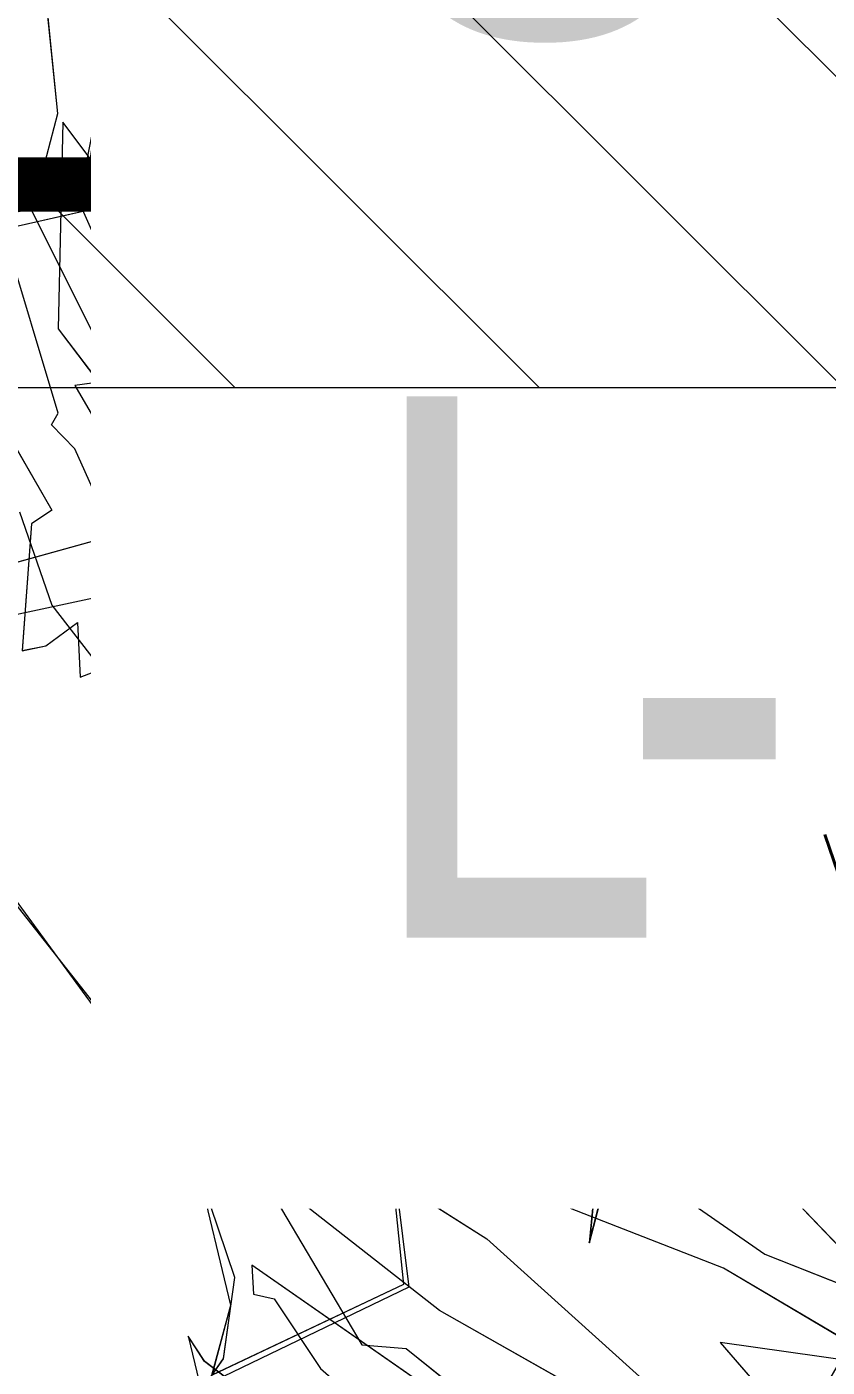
# Model space of a CAD drawing. Header units: millimetres. Extents: x -81374 to 485233, y -39075 to 157313.
# Drawn here: x 42502.4 to 42797.8, y 490.3 to 985.4 of the extents above; entities that cross this region are included whole.
import ezdxf
from ezdxf.enums import TextEntityAlignment as Align

# ---------------------------------------------------------------- set-up
doc = ezdxf.new("R2010")
doc.units = ezdxf.units.MM
doc.linetypes.add('HIDDEN', pattern=[0.375, 0.25, -0.125])
doc.layers.add('CB-AC CABLE TRAY', color=213, linetype='Continuous', lineweight=15)
doc.layers.add('G-IMPT', color=8, linetype='Continuous', lineweight=5)
for name, color, linetype in [('CET color Black or White', 7, 'Continuous'), ('M-HVAC VRV PIPE', 152, 'Continuous'), ('M-HVAC-TEXT', 7, 'Continuous')]:
    doc.layers.add(name, color=color, linetype=linetype)
doc.styles.add('romans', font='stylu.ttf', dxfattribs={"height": 125})
doc.styles.get("Standard").update_dxf_attribs({"font": 'arial.ttf'})

# ---------------------------------------------------------------- blocks, each defined once
blk = doc.blocks.new('floor plan 1')
at = {"layer": 'G-IMPT', "color": 8, "ltscale": 500}
for p, q in [((15531.14, -39513.23), (15602.77, -39567.86)), ((15412.52, -39574.83), (15380.75, -39538.12)), ((15433.87, -39540.17), (15516.1, -39586.61)), ((15528.43, -39572.67), (15497.48, -39547.83)), ((15505.98, -39548.16), (15585.42, -39603.42)), ((15498.6, -39613.14), (15438.47, -39558.77)), ((15527.47, -39595.25), (15602.71, -39558.9)), ((15602.71, -39558.9), (15595.82, -39568.86)), ((15608.91, -39577.12), (15604.85, -39560.26)), ((15529.34, -39596.24), (15600.06, -39562.74)), ((15577.16, -39591.01), (15559.98, -39565.2)), ((15600.06, -39562.74), (15593.08, -39588.59)), ((15362.9, -39567.82), (15412.52, -39574.83)), ((15595.82, -39568.86), (15591.66, -39598.87)), ((15602.77, -39567.86), (15608.91, -39577.12)), ((15361.04, -39572.54), (15411.33, -39602.28)), ((15544.75, -39573.97), (15528.43, -39572.67)), ((15583.52, -39639.48), (15544.75, -39573.97)), ((15347.54, -39588.24), (15387.9, -39630.32)), ((15395.97, -39607.5), (15347.54, -39588.24)), ((15516.1, -39586.61), (15583.52, -39639.48)), ((15593.08, -39588.59), (15605.31, -39639.32)), ((15536.6, -39669.63), (15527.47, -39595.25)), ((15584.78, -39592.71), (15577.16, -39591.01)), ((15585.42, -39603.42), (15584.78, -39592.71)), ((15537.09, -39671.7), (15529.34, -39596.24)), ((15591.66, -39598.87), (15609.73, -39652.39)), ((15411.33, -39602.28), (15472.79, -39626.24)), ((15449.45, -39644.46), (15395.97, -39607.5)), ((15460.8, -39611.6), (15444.69, -39673.75)), ((15449.26, -39731.36), (15460.8, -39611.6)), ((15541.38, -39640.17), (15498.6, -39613.14)), ((15389.91, -39649.39), (15334.22, -39620.08)), ((15472.79, -39626.24), (15565.05, -39673.94)), ((15387.9, -39630.32), (15491.82, -39700.32)), ((15418.47, -39633.19), (15416.93, -39703.08)), ((15437.17, -39661.48), (15418.47, -39633.19)), ((15418.47, -39633.19), (15418.47, -39633.19)), ((15568.94, -39670.36), (15541.38, -39640.17)), ((15605.31, -39639.32), (15629.41, -39682.11)), ((15537.98, -39729.28), (15449.45, -39644.46)), ((15432.06, -39686.34), (15389.91, -39649.39)), ((15609.73, -39652.39), (15672.57, -39738.43)), ((15428.48, -39689.07), (15437.17, -39661.48)), ((15455.79, -39725.02), (15510.69, -39662.47)), ((15510.69, -39662.47), (15498.27, -39668.5)), ((15369.01, -39669.64), (15422.24, -39704.89)), ((15498.27, -39668.5), (15474.09, -39691.06)), ((15513.09, -39964), (15536.6, -39669.63)), ((15375.24, -39674.22), (15374.08, -39690.95)), ((15431.78, -39746.07), (15375.24, -39674.22)), ((15375.24, -39674.22), (15375.24, -39674.22)), ((15444.69, -39673.75), (15441.28, -39706.64)), ((15444.69, -39673.75), (15444.69, -39673.75)), ((15520.87, -39913.47), (15537.09, -39671.7)), ((15565.05, -39673.94), (15568.94, -39670.36)), ((15629.41, -39682.11), (15802.85, -39902.14)), ((15402.18, -39731.91), (15371.18, -39685.88)), ((15443.15, -39734.46), (15428.48, -39689.07)), ((15500.33, -39736.86), (15432.06, -39686.34)), ((15374.08, -39690.95), (15409.55, -39746.08)), ((15474.09, -39691.06), (15455.79, -39725.02)), ((15416.93, -39703.08), (15423.83, -39727.05)), ((15491.82, -39700.32), (15538.28, -39737.18)), ((15422.24, -39704.89), (15482.55, -39735.68)), ((15441.28, -39706.64), (15449.26, -39731.36)), ((15495.18, -39708.54), (15447.59, -39732.59)), ((15535.03, -39716.07), (15495.18, -39708.54)), ((15403.64, -39742.49), (15362.3, -39711.59)), ((15341.35, -39715.2), (15375.07, -39771.42)), ((15447.59, -39732.59), (15520.39, -39718.18)), ((15520.39, -39718.18), (15546.21, -39725.07)), ((15546.21, -39725.07), (15535.03, -39716.07)), ((15423.83, -39727.05), (15443.15, -39734.46)), ((15455.79, -39725.02), (15455.79, -39725.02)), ((15538.28, -39737.18), (15537.98, -39729.28)), ((15420.22, -39787.51), (15402.18, -39731.91)), ((15447.59, -39732.59), (15447.59, -39732.59)), ((15482.55, -39735.68), (15518.15, -39747.8)), ((15521.23, -39745.05), (15500.33, -39736.86)), ((15368.7, -39741.7), (15397.33, -39759.26)), ((15420.89, -39764.26), (15403.64, -39742.49)), ((15443.3, -39740.55), (15493.86, -39762.02)), ((15485.82, -39742.86), (15443.3, -39740.55)), ((15443.3, -39740.55), (15443.3, -39740.55)), ((15523.98, -39784.56), (15485.82, -39742.86)), ((15405.98, -39774.16), (15367.48, -39745.37)), ((15409.55, -39746.08), (15429.3, -39752.95)), ((15429.3, -39752.95), (15431.78, -39746.07)), ((15518.15, -39747.8), (15521.23, -39745.05)), ((15322.75, -39751.88), (15376.46, -39931.38)), ((15454.81, -39753.62), (15431.75, -39754.87)), ((15467.17, -39766.89), (15454.81, -39753.62)), ((15431.75, -39754.87), (15461.73, -39780.21)), ((15431.75, -39754.87), (15431.75, -39754.87)), ((15392.58, -39787.14), (15350.54, -39759.45)), ((15397.33, -39759.26), (15420.89, -39764.26)), ((15426.79, -39762.87), (15419.17, -39764.75)), ((15457.52, -39788.74), (15426.79, -39762.87)), ((15493.86, -39762.02), (15523.98, -39784.56)), ((15419.17, -39764.75), (15471.81, -39832.83)), ((15419.17, -39764.75), (15419.17, -39764.75)), ((15478.38, -39795.01), (15467.17, -39766.89)), ((15375.07, -39771.42), (15405.18, -39782.14)), ((15405.18, -39782.14), (15405.98, -39774.16)), ((15488.89, -39775.15), (15498.26, -39933.46)), ((15510.61, -39828.12), (15488.89, -39775.15)), ((15488.89, -39775.15), (15488.89, -39775.15)), ((15404.12, -39783.29), (15391.84, -39794.9)), ((15416.91, -39832.05), (15404.12, -39783.29)), ((15410.24, -39779.43), (15422.57, -39814)), ((15420.13, -39790.85), (15410.24, -39779.43)), ((15410.24, -39779.43), (15410.24, -39779.43)), ((15461.73, -39780.21), (15480.46, -39811.51)), ((15391.66, -39794.85), (15392.58, -39787.14)), ((15448.69, -39789.51), (15420.22, -39787.51)), ((15449.8, -39829.44), (15420.13, -39790.85)), ((15420.5, -39789.7), (15448.69, -39789.51)), ((15422.85, -39807.91), (15420.5, -39789.7)), ((15484.2, -39840.85), (15457.52, -39788.74)), ((15367, -39808.66), (15407.03, -39794.14)), ((15379.03, -39802.85), (15391.66, -39794.85)), ((15391.84, -39794.9), (15418.62, -39847.23)), ((15407.03, -39794.14), (15414.12, -39808.22)), ((15480.46, -39811.51), (15478.38, -39795.01)), ((15374.64, -39812.88), (15379.03, -39802.85)), ((15593.75, -39801.72), (15613.71, -39833.62)), ((15632.76, -39852.73), (15593.75, -39801.72)), ((15593.75, -39801.72), (15593.75, -39801.72)), ((15391.71, -39827.9), (15382.42, -39805.81)), ((15382.42, -39805.81), (15396.99, -39844.12)), ((15414.12, -39808.22), (15430.61, -39818.62)), ((15430.61, -39818.62), (15422.85, -39807.91)), ((15659.12, -39847.16), (15626.3, -39804.66)), ((15626.3, -39804.66), (15632.76, -39852.73)), ((15121.3, -40093.32), (15376.76, -39811.69)), ((15376.76, -39811.69), (15327.75, -39854.55)), ((15400.15, -39873.35), (15374.64, -39812.88)), ((15547.88, -39811.8), (15526.12, -39862.01)), ((15544.98, -39828.5), (15547.88, -39811.8)), ((15591.06, -39810.25), (15594.49, -39840.82)), ((15608.47, -39855.74), (15591.06, -39810.25)), ((15591.06, -39810.25), (15591.06, -39810.25)), ((15320.98, -39817.56), (15405.82, -39849.11)), ((15422.57, -39814), (15470.95, -39844.19)), ((15562.52, -39819.95), (15588.88, -39904.03)), ((15617.34, -39917.55), (15562.52, -39819.95)), ((15562.52, -39819.95), (15562.52, -39819.95)), ((15648.67, -39820.51), (15619.94, -39831.68)), ((15649.65, -39840.77), (15648.67, -39820.51)), ((15408.59, -39845.79), (15391.71, -39827.9)), ((15502.58, -39850.26), (15510.61, -39828.12)), ((15391.99, -39880.43), (15363.05, -39830.86)), ((15430.26, -39848.73), (15416.91, -39832.05)), ((15470.95, -39844.19), (15449.8, -39829.44)), ((15471.81, -39832.83), (15484.2, -39840.85)), ((15536.5, -39877.41), (15544.55, -39831.02)), ((15544.55, -39831.02), (15549.25, -39873.74)), ((15548.22, -39842.78), (15544.98, -39828.5)), ((15619.94, -39831.68), (15605.16, -39846.19)), ((15612.14, -39849.36), (15638.23, -39829.23)), ((15638.23, -39829.23), (15635.34, -39845.25)), ((15661.34, -39832.2), (15649.65, -39840.77)), ((15670.14, -39830.36), (15661.34, -39832.2)), ((15666.72, -39877.23), (15670.14, -39830.36)), ((15344.72, -39834.67), (15379.95, -39944.41)), ((15361.74, -39837.75), (15376.77, -39879.25)), ((15613.71, -39833.62), (15624.44, -39862.8)), ((15574.5, -39880.58), (15548.22, -39842.78)), ((15560.42, -39838.55), (15552.4, -39844.24)), ((15558.15, -39869.88), (15560.42, -39838.55)), ((15594.49, -39840.82), (15607.72, -39892.43)), ((15322.81, -39845.02), (15391.55, -39870.73)), ((15396.99, -39844.12), (15432.62, -39864.08)), ((15418.62, -39847.23), (15408.59, -39845.79)), ((15572.73, -39952.24), (15482.31, -39845.21)), ((15482.31, -39845.21), (15485.77, -39868.7)), ((15552.4, -39844.24), (15547.22, -39859.1)), ((15585.29, -39862.29), (15673.03, -39843.41)), ((15605.16, -39846.19), (15594.8, -39872.44)), ((15635.34, -39845.25), (15636.67, -39856.55)), ((15671.09, -39881.59), (15659.12, -39847.16)), ((15405.82, -39849.11), (15495.07, -39864.21)), ((15452.27, -39857.24), (15430.26, -39848.73)), ((15455.32, -39850.37), (15452.27, -39857.24)), ((15456.39, -39858.84), (15455.32, -39850.37)), ((15525.82, -39875.91), (15502.58, -39850.26)), ((15605.58, -39897.82), (15612.14, -39849.36)), ((15650.64, -39928.29), (15608.47, -39855.74)), ((15636.67, -39856.55), (15628.22, -39893.66)), ((15465.96, -39862.54), (15456.39, -39858.84)), ((15457.04, -39864), (15465.96, -39862.54)), ((15495.07, -39864.21), (15585.29, -39862.29)), ((15507.29, -39921.52), (15504.2, -39862.09)), ((15504.2, -39862.09), (15525.35, -39898.49)), ((15526.12, -39862.01), (15525.82, -39875.91)), ((15547.22, -39859.1), (15551.6, -39891.32)), ((15609.68, -39880.26), (15680.4, -39860.66)), ((15624.44, -39862.8), (15640.41, -39881.9)), ((15428.77, -39867.45), (15418.38, -39890.63)), ((15441.51, -39895.67), (15428.77, -39867.45)), ((15432.62, -39864.08), (15444.43, -39874.94)), ((15442.74, -39881.28), (15433.92, -39867.09)), ((15433.92, -39867.09), (15441.51, -39895.67)), ((15462.32, -39905.61), (15457.04, -39864)), ((15391.55, -39870.73), (15463.46, -39885.36)), ((15485.77, -39868.7), (15503.24, -39902.41)), ((15569.46, -39900.65), (15558.15, -39869.88)), ((15594.8, -39872.44), (15591.87, -39905.92)), ((15594.8, -39872.44), (15594.8, -39872.44)), ((15418.38, -39890.63), (15400.15, -39873.35)), ((15444.43, -39874.94), (15442.74, -39881.28)), ((15539.54, -39891.05), (15536.5, -39877.41)), ((15549.25, -39873.74), (15580.8, -39943.82)), ((15659.19, -39882.26), (15666.72, -39877.23)), ((15376.77, -39879.25), (15400.83, -39903.49)), ((15417.33, -39899.28), (15391.99, -39880.43)), ((15536.77, -39888.57), (15609.68, -39880.26)), ((15582.27, -39904.27), (15574.5, -39880.58)), ((15640.41, -39881.9), (15650.67, -39904.85)), ((15691.68, -39938.58), (15659.19, -39882.26)), ((15463.46, -39885.36), (15536.77, -39888.57)), ((15571.57, -39936.71), (15539.54, -39891.05)), ((15551.6, -39891.32), (15572.73, -39952.24)), ((15607.72, -39892.43), (15619.15, -39919.17)), ((15628.22, -39893.66), (15642.71, -39945.19)), ((15377.08, -39899.82), (15371.63, -39898.35)), ((15380.33, -39933.29), (15377.08, -39899.82)), ((15377.18, -39899.85), (15377.79, -39911.81)), ((15418.82, -39910.42), (15377.18, -39899.85)), ((15377.18, -39899.85), (15377.18, -39899.85)), ((15418.68, -39909.37), (15417.33, -39899.28)), ((15503.24, -39902.41), (15591.57, -40009.24)), ((15525.35, -39898.49), (15524.87, -39921.15)), ((15607.42, -39949.88), (15569.46, -39900.65)), ((15648.95, -39995.67), (15605.58, -39897.82)), ((15400.83, -39903.49), (15418.68, -39909.37)), ((15512.93, -39966.84), (15462.32, -39905.61)), ((15597.67, -39929.45), (15582.27, -39904.27)), ((15588.88, -39904.03), (15601.92, -39932.08)), ((15591.87, -39905.92), (15613.24, -39957.4)), ((15650.67, -39904.85), (15659.25, -39913.76)), ((15377.79, -39911.81), (15396.13, -39943.71)), ((15429.05, -39987.32), (15418.82, -39910.42)), ((15508.24, -39981.95), (15520.87, -39913.47)), ((15561.11, -39975.97), (15545.32, -39916.93)), ((15545.32, -39916.93), (15557.04, -39925.69)), ((15659.25, -39913.76), (15656.87, -39918.07)), ((15435.85, -39958.76), (15447.89, -39921.55)), ((15447.89, -39921.55), (15450.85, -39944.78)), ((15543.04, -39978.77), (15507.29, -39921.52)), ((15524.87, -39921.15), (15537.76, -39959.17)), ((15622.3, -39942.44), (15617.34, -39917.55)), ((15619.15, -39919.17), (15640.79, -39929.63)), ((15656.87, -39918.07), (15676.86, -39985.08)), ((15557.04, -39925.69), (15577.86, -39969.57)), ((15370.16, -39930.99), (15380.33, -39933.29)), ((15376.46, -39931.38), (15423.89, -40029.31)), ((15602.33, -39947.07), (15597.67, -39929.45)), ((15601.92, -39932.08), (15622.3, -39942.44)), ((15641.89, -39929.48), (15638.04, -39931.06)), ((15638.04, -39931.06), (15640.59, -39965.33)), ((15640.79, -39929.63), (15650.64, -39928.29)), ((15656.88, -39949.21), (15641.89, -39929.48)), ((15498.26, -39933.46), (15513.83, -39967.92)), ((15577.86, -39969.57), (15571.57, -39936.71)), ((15496.97, -39949.14), (15419.11, -39939.19)), ((15419.11, -39939.19), (15538.07, -39991.41)), ((15624.3, -39941.62), (15622.37, -39971.28)), ((15637.96, -39956.22), (15624.3, -39941.62)), ((15379.95, -39944.41), (15432.16, -40039.89)), ((15396.13, -39943.71), (15408.04, -39951.57)), ((15450.85, -39944.78), (15470.6, -39987.6)), ((15580.8, -39943.82), (15602.33, -39947.07)), ((15642.71, -39945.19), (15666.48, -39992.58)), ((15408.04, -39951.57), (15401.71, -39953.43)), ((15547.51, -39975.59), (15496.97, -39949.14)), ((15627.56, -39999.84), (15607.42, -39949.88)), ((15655.09, -40025.5), (15656.88, -39949.21)), ((15401.71, -39953.43), (15411.01, -39969.61)), ((15607.08, -39952.29), (15601.7, -39990.28)), ((15622.37, -39971.28), (15607.08, -39952.29)), ((15640.59, -39965.33), (15637.96, -39956.22)), ((15415.64, -40011.35), (15349.51, -39957.69)), ((15349.51, -39957.69), (15393.17, -39970.67)), ((15471.6, -40019.81), (15435.85, -39958.76)), ((15493.97, -40004.1), (15479.1, -39961.46)), ((15479.1, -39961.46), (15504.16, -39999.38)), ((15537.76, -39959.17), (15561.11, -39975.97)), ((15613.24, -39957.4), (15645.65, -39998.47)), ((15664.59, -39993.63), (15865.63, -39958.71)), ((15501.65, -39990.23), (15513.09, -39964)), ((15520.57, -39989.9), (15512.93, -39966.84)), ((15580.9, -39966.69), (15577.45, -39970.7)), ((15598.73, -39978.94), (15580.9, -39966.69)), ((15393.17, -39970.67), (15421.74, -40013.09)), ((15411.01, -39969.61), (15429.05, -39987.32)), ((15513.83, -39967.92), (15536.2, -39997.42)), ((15577.45, -39970.7), (15582.42, -40003.33)), ((15577.45, -39970.7), (15577.45, -39970.7)), ((15574.02, -40011.8), (15547.51, -39975.59)), ((15561.45, -39975.83), (15558.33, -40045.45)), ((15573.82, -40004.28), (15561.45, -39975.83)), ((15624.38, -39976.77), (15628.29, -40025.84)), ((15630.15, -39992.52), (15624.38, -39976.77)), ((15624.38, -39976.77), (15624.38, -39976.77)), ((15704.5, -39979.85), (15451.85, -40036.95)), ((15536.2, -39997.42), (15543.04, -39978.77)), ((15598.4, -40005.64), (15586.74, -39978.45)), ((15586.74, -39978.45), (15623.15, -40002.41)), ((15601.7, -39990.28), (15598.73, -39978.94)), ((15478.21, -40022.23), (15508.24, -39981.95)), ((15470.6, -39987.6), (15489.74, -40013.35)), ((15481.16, -40018.53), (15501.65, -39990.23)), ((15517.25, -39997.84), (15520.57, -39989.9)), ((15540.61, -39989.99), (15532.49, -40025.29)), ((15538.07, -39991.41), (15568.26, -40014.18)), ((15550.31, -39998.28), (15540.61, -39989.99)), ((15540.61, -39989.99), (15540.61, -39989.99)), ((15461.24, -40028.92), (15524.17, -39995.11)), ((15477.88, -40042.25), (15664.59, -39993.63)), ((15524.17, -39995.11), (15485.54, -40010.26)), ((15637.8, -40013.42), (15630.15, -39992.52)), ((15645.65, -39998.47), (15648.95, -39995.67)), ((15666.48, -39992.58), (15656.92, -40028.78)), ((15455.43, -40022.12), (15440.18, -39998.51)), ((15440.18, -39998.51), (15471.6, -40019.81)), ((15504.16, -39999.38), (15517.25, -39997.84)), ((15515.52, -40096.49), (15527.04, -40001.13)), ((15527.04, -40001.13), (15523.4, -39997.06)), ((15523.4, -39997.06), (15523.84, -40006.26)), ((15554.17, -40045.56), (15550.31, -39998.28)), ((15623.15, -40002.41), (15627.56, -39999.84)), ((15357.58, -40012.75), (15373.04, -40001.96)), ((15373.04, -40001.96), (15422.16, -40043.9)), ((15489.74, -40013.35), (15493.97, -40004.1)), ((15523.84, -40006.26), (15505.6, -40035.48)), ((15576.8, -40036.65), (15573.82, -40004.28)), ((15582.42, -40003.33), (15596.19, -40045.3)), ((15591.75, -40009.11), (15598.4, -40005.64)), ((15626.69, -40002.08), (15620.22, -40025.63)), ((15636.25, -40013.74), (15626.69, -40002.08)), ((15647.78, -40004.39), (15630.04, -40036.04)), ((15635.15, -40067.23), (15647.78, -40004.39)), ((15485.54, -40010.26), (15259.57, -40115.66)), ((15424.78, -40036.34), (15415.64, -40011.35)), ((15591.57, -40009.24), (15582.4, -40019.69)), ((15595.26, -40010.06), (15591.75, -40009.11)), ((15591.85, -40026), (15595.26, -40010.06)), ((15421.74, -40013.09), (15448.47, -40031.23)), ((15495.34, -40011.97), (15491.61, -40063.66)), ((15502.7, -40022.17), (15495.34, -40011.97)), ((15495.34, -40011.97), (15495.34, -40011.97)), ((15568.26, -40014.18), (15542.38, -40037.72)), ((15582.4, -40019.69), (15574.02, -40011.8)), ((15599.54, -40079.33), (15608.93, -40014.89)), ((15608.93, -40014.89), (15623.51, -40032.08)), ((15616.27, -40040.03), (15636.25, -40013.74)), ((15628.29, -40025.84), (15637.8, -40013.42)), ((15638.08, -40059.45), (15645.01, -40012.17)), ((15645.01, -40012.17), (15655.09, -40025.5)), ((15435.84, -40036.98), (15481.16, -40018.53)), ((15473.42, -40020.49), (15469.41, -40056.22)), ((15477.41, -40028.31), (15473.42, -40020.49)), ((15432.16, -40039.89), (15478.21, -40022.23)), ((15448.47, -40031.23), (15455.43, -40022.12)), ((15505.6, -40035.48), (15502.7, -40022.17)), ((15532.49, -40025.29), (15539.89, -40129.33)), ((15606.53, -40035.79), (15591.85, -40026)), ((15620.22, -40025.63), (15606.53, -40035.79)), ((15269.33, -40119.99), (15461.24, -40028.92)), ((15390.35, -40030.74), (15362.17, -40028.51)), ((15406.72, -40049.98), (15390.35, -40030.74)), ((15423.89, -40029.31), (15435.84, -40036.98)), ((15450.35, -40030.23), (15438.82, -40064.72)), ((15469.41, -40056.22), (15450.35, -40030.23)), ((15475.57, -40064.62), (15477.41, -40028.31)), ((15656.92, -40028.78), (15662.59, -40084.1)), ((15623.51, -40032.08), (15618.06, -40039.19)), ((15630.04, -40036.04), (15619.57, -40078.14)), ((15630.04, -40036.04), (15630.04, -40036.04)), ((15451.85, -40036.95), (15262.8, -40090.35)), ((15426.41, -40059.02), (15424.78, -40036.34)), ((15542.38, -40037.72), (15527.89, -40075.99)), ((15570.16, -40067.76), (15576.8, -40036.65)), ((15617.58, -40090.5), (15616.27, -40040.03)), ((15618.06, -40039.19), (15638.08, -40059.45)), ((15277.88, -40115.01), (15477.88, -40042.25)), ((15422.16, -40043.9), (15416.34, -40054.4)), ((15558.33, -40045.45), (15554.17, -40045.56)), ((15596.19, -40045.3), (15576.12, -40069.46)), ((15344.81, -40046.9), (15401.65, -40050.63)), ((15401.65, -40050.63), (15374.7, -40093.34)), ((15416.34, -40054.4), (15406.72, -40049.98)), ((15580.88, -40059.02), (15598.83, -40050.33)), ((15598.83, -40050.33), (15597.46, -40102.62)), ((15438.82, -40064.72), (15426.41, -40059.02)), ((15563.97, -40086.8), (15580.88, -40059.02))]:
    blk.add_line(p, q, dxfattribs=at)
for rotation, p in [(359.9992, (39680.63, -4989.62, 0)), (359.9992, (35886.72, -10139.29, 0)), (270.0008, (28873.29, -20643.48, 0)), (359.9992, (11975.31, -26935.44, 0)), (359.9992, (15267.63, -26935.44, 0)), (359.9992, (26686.27, -26987.73, 0)), (270.0008, (15861.11, -28615.02, 0)), (89.9992, (23697.81, -33300.57, 0)), (89.9992, (23597.87, -35337.73, 0)), (89.9992, (23597.88, -37388.34, 0)), (359.9992, (13750.44, -37781.54, 0)), (89.9992, (23697.83, -40746.76, 0)), (89.9992, (23597.8, -44302.49, 0)), (89.9992, (23597.81, -46399.06, 0)), (89.9992, (23697.78, -48339.78, 0)), (89.9992, (23697.77, -54279.98, 0)), (359.9992, (27418.07, -55702.4, 0)), (89.9992, (9671.91, -65856.51, 0)), (359.9992, (4684.11, -67403.39, 0)), (359.9992, (8737.21, -67403.39, 0))]:
    blk.add_attdef('PARTITIONTYPE', text='', height=200, rotation=rotation, dxfattribs=at).set_placement(p, align=Align.MIDDLE_CENTER)
blk = doc.blocks.new('*U163')
at = {"layer": 'CB-AC CABLE TRAY', "true_color": 0xa953a0}
h = blk.add_hatch(dxfattribs=at)
h.set_pattern_fill('ANSI31', color=215, scale=25)
h.set_pattern_definition([(45, (-901196.195, 1102758.81), (-56.1266008, 56.1266008), [])])
h.paths.add_polyline_path([(-88704.88, -150.44), (-88704.88, -0.44), (-85131.86, -0.44), (-85131.86, -150.44)])
at = {"layer": 'CB-AC CABLE TRAY', "color": 215, "true_color": 0xa953a0}
blk.add_lwpolyline([(-88704.88, -150.44), (-88704.88, -0.44), (-85131.86, -0.44), (-85131.86, -150.44)], close=True, dxfattribs=at)

msp = doc.modelspace()

# ---------------------------------------------------------------- linework, layer by layer
at = {"layer": 'CET color Black or White', "color": 8, "linetype": 'Continuous', "lineweight": 18}
for points in [[(42457.21, 1715.25), (42523.84, 1661.2), (42774.42, 1419.96), (42852.75, 1328.19), (42884.27, 1278.25), (42947.98, 1159.09), (42969.21, 1109.06), (42893.28, 1137.87), (42566.65, 1326.94), (42741.48, 1213.68), (42768.2, 1203.13), (42818.73, 1167.6), (42894.86, 1124.94), (42966.47, 1078.32), (42892.92, 1039.63), (42692.92, 966.88), (42506.21, 918.25), (42305.17, 883.34)], [(42466.3, 904.47), (42718.95, 961.57), (42908, 1014.97), (42938.28, 1020.35), (43000.74, 1044.94), (42967.3, 915.74), (42927.92, 794.24), (42893.91, 672.21), (42834.87, 548.4), (42720.36, 351.07)], [(42606.84, 1011.42), (42589.93, 983.65), (42571.97, 974.95), (42573.35, 1027.24)], [(42553.22, 1015.13), (42554.54, 964.65), (42534.55, 938.36), (42544.11, 926.71), (42550.58, 950.26), (42564.28, 960.42), (42578.95, 950.62), (42575.54, 934.68), (42579.06, 933.74), (42572.4, 930.27), (42584.06, 903.08), (42547.65, 927.03), (42543.24, 924.46), (42563.38, 874.51), (42601.35, 825.27), (42612.66, 794.51), (42610.39, 763.17), (42618.41, 768.87), (42623.58, 783.73), (42619.2, 815.94), (42598.07, 876.86), (42688.49, 769.83), (42685.04, 793.32), (42667.57, 827.04), (42579.23, 933.87), (42588.41, 944.31), (42596.78, 936.42), (42623.29, 900.21), (42673.84, 873.76), (42751.69, 863.81), (42632.73, 916.04), (42602.55, 938.81), (42628.42, 962.35), (42642.91, 1000.61)], [(42825.99, 971.52), (42769.15, 975.25), (42796.1, 1017.96)], [(43049.5, 1017.94), (42794.04, 736.32), (42843.06, 779.17), (43034.2, 986.91)], [(42479.12, 863.21), (42511.62, 806.88), (42504.09, 801.86), (42500.66, 754.98), (42509.47, 756.82), (42521.16, 765.4), (42522.13, 745.14), (42550.86, 756.31), (42565.65, 770.82), (42576, 797.07), (42576, 797.07), (42578.93, 830.55), (42557.56, 882.02), (42525.16, 923.1), (42521.86, 920.29), (42565.23, 822.44), (42558.67, 773.99), (42532.57, 753.85), (42535.46, 769.87), (42534.14, 781.18), (42542.59, 818.29), (42528.1, 869.82), (42504.32, 917.2), (42513.89, 953.4), (42508.21, 1008.73)], [(42695.24, 989.24), (42693.4, 952.93), (42697.39, 945.12), (42701.4, 980.85), (42720.45, 954.86), (42731.98, 989.35), (42744.39, 983.65), (42746.03, 960.96), (42755.17, 935.98), (42821.29, 882.31), (42777.63, 895.29), (42749.06, 937.71), (42722.33, 955.85), (42715.37, 946.75), (42730.62, 923.13), (42699.2, 944.43), (42734.95, 883.39), (42722.92, 846.18), (42719.95, 869.41), (42700.21, 912.23), (42681.07, 937.97), (42676.84, 928.73), (42691.7, 886.08), (42666.65, 924.01), (42653.55, 922.46), (42650.24, 914.53), (42657.87, 891.47), (42708.49, 830.24), (42713.76, 788.63), (42704.84, 787.17), (42714.42, 783.46), (42715.49, 775), (42718.53, 781.87), (42740.54, 773.36), (42753.9, 756.68), (42766.68, 707.92), (42778.96, 719.52), (42752.19, 771.86), (42762.21, 770.42), (42779.09, 752.52), (42788.38, 730.43), (42773.82, 768.75), (42738.19, 788.71), (42726.38, 799.56), (42728.07, 805.9), (42736.88, 791.71), (42729.3, 820.29), (42742.03, 792.08), (42752.42, 815.26), (42770.65, 797.97), (42796.17, 737.51), (42791.77, 727.47), (42779.15, 719.48), (42778.22, 711.77), (42820.26, 684.07)], [(42813.23, 937.37), (42797.76, 926.59), (42748.64, 968.52), (42754.47, 979.02), (42764.09, 974.61), (42780.46, 955.37), (42808.63, 953.13)], [(43161.18, 595.02), (43133.65, 607.59), (43086.35, 610.42), (43061.34, 604.04), (43031.44, 588.53), (42965, 510.26), (42896.26, 533.36), (42851.65, 542.23), (42857.24, 568.66), (42856.92, 631.89), (42826.08, 759.29), (42790.86, 869.04), (42738.65, 964.51), (42692.6, 946.85), (42662.56, 906.57), (42649.93, 838.09), (42633.71, 596.32), (42641.47, 520.87), (42570.75, 487.36), (42577.72, 513.21), (42565.49, 563.94), (42541.39, 606.74), (42367.96, 826.77)], [(43176.25, 581.77), (43133.73, 607.54), (43087.55, 610.45), (43062.35, 603.95), (43032.08, 588.5), (42965.92, 510.25), (42851.26, 540.38), (42857.24, 568.66), (42857.02, 612.95), (42848.05, 676.5), (42794.34, 856.01), (42746.92, 953.94), (42734.96, 961.6), (42689.64, 943.16), (42669.16, 914.86), (42657.71, 888.62), (42634.2, 594.26), (42643.34, 519.88), (42568.1, 483.53), (42574.98, 493.48), (42579.15, 523.49), (42561.08, 577.01), (42498.24, 663.05)], [(42499.71, 806.22), (42511.68, 771.78), (42544.5, 729.29), (42538.04, 777.35), (42577.06, 726.34), (42577.06, 726.34), (42557.09, 758.24), (42546.37, 787.42), (42530.39, 806.53), (42520.13, 829.48), (42511.55, 838.39), (42513.93, 842.7), (42493.94, 909.71)], [(42800.64, 855.62), (42790.47, 857.92), (42793.73, 824.44), (42799.17, 822.97)], [(42809.07, 762.38), (42794.04, 803.87), (42769.98, 828.12), (42752.13, 834), (42753.47, 823.91), (42778.81, 805.06), (42807.76, 755.49)], [(43109.39, 435.03), (43089.78, 505.75), (43059.36, 572.52), (43018.86, 633.72), (42969.29, 687.83), (42911.86, 733.51), (42847.99, 769.65), (42779.26, 795.35), (42707.35, 809.99), (42634.04, 813.19), (42561.12, 804.89), (42490.41, 785.28), (42423.63, 754.86), (42362.44, 714.36), (42308.33, 664.78), (42262.65, 607.36), (42226.51, 543.49), (42200.8, 474.76)], [(43085.02, 484.15), (43046.9, 563.86), (42993.55, 635.2), (42927, 695.41), (42849.83, 742.19), (42764.98, 773.73), (42675.74, 788.83), (42585.51, 786.91), (42497.78, 768.04), (42415.9, 732.94), (42343.04, 682.96), (42281.99, 620.03), (42235.09, 546.56), (42204.15, 465.38)], [(42803.8, 733.28), (42763.78, 718.77), (42756.69, 732.85), (42740.2, 743.25), (42747.95, 732.54), (42750.3, 714.33), (42722.11, 714.13), (42750.59, 712.14), (42768.63, 656.53), (42799.62, 610.51)], [(42877.05, 489.59), (42809.77, 497.17), (42759.47, 526.91), (42698.02, 550.87), (42605.76, 598.57), (42601.87, 594.98), (42629.43, 564.79), (42672.21, 537.77), (42732.33, 483.4)], [(42639.66, 437.86), (42568.04, 492.49), (42561.9, 501.75), (42565.96, 484.88)]]:
    msp.add_lwpolyline(points, dxfattribs=at)
for points in [[(42540.77, 960.66), (42551.24, 1002.77), (42540.08, 1061.36), (42517.79, 1132.94), (42529.63, 1080.1), (42535.66, 991.86), (42523.03, 929.01), (42540.77, 960.66)], [(43068.45, 1066.64), (43073.93, 1091.03), (42958.04, 1067.11), (42901.48, 1044.62), (42709.57, 953.54), (42646.64, 919.73), (42685.26, 934.88), (42911.24, 1040.29), (43011.17, 1062.86), (43068.45, 1066.64)], [(42675.47, 936.6), (42679.2, 988.28), (42664.44, 1059.03), (42653.03, 1064.53), (42655.29, 1021.12), (42643.77, 925.76), (42647.41, 921.68), (42646.97, 930.89), (42665.2, 960.11), (42668.11, 946.8), (42675.47, 936.6)], [(42630.2, 914.62), (42638.31, 949.92), (42630.92, 1053.95), (42622.36, 1022.29), (42618.93, 989), (42598.56, 1015.49), (42600.64, 992.39), (42594.01, 961.28), (42596.99, 928.91), (42609.35, 900.45), (42612.47, 970.07), (42616.63, 970.19), (42620.49, 922.91), (42630.2, 914.62)], [(42593.35, 895.33), (42588.38, 927.96), (42574.62, 969.93), (42594.68, 994.09), (42580.01, 1012.73), (42571.26, 1003.95), (42561.88, 939.52), (42547.29, 956.7), (42552.74, 963.81), (42532.72, 984.07), (42525.8, 936.8), (42515.72, 950.13), (42513.93, 873.83), (42528.92, 854.11), (42532.77, 855.69), (42530.21, 889.96), (42532.84, 880.84), (42546.5, 866.24), (42548.43, 895.9), (42563.73, 876.91), (42569.11, 914.91), (42572.07, 903.56), (42589.91, 891.31), (42593.35, 895.33)], [(42546.42, 901.4), (42542.52, 950.47), (42533.01, 938.05), (42540.66, 917.15), (42546.42, 901.4)], [(42681.91, 699.78), (42672.55, 858.09), (42656.98, 892.55), (42634.6, 922.05), (42627.77, 903.4), (42663.51, 846.14), (42666.61, 786.71), (42645.45, 823.11), (42645.93, 845.78), (42633.05, 883.8), (42609.7, 900.6), (42625.49, 841.55), (42613.76, 850.31), (42592.94, 894.2), (42599.23, 861.34), (42631.26, 815.68), (42634.31, 802.03), (42626.26, 755.65), (42621.55, 798.37), (42590, 868.45), (42568.47, 871.69), (42573.14, 854.08), (42588.53, 828.9), (42596.31, 805.2), (42622.58, 767.4), (42625.82, 753.13), (42622.92, 736.42), (42644.69, 786.64), (42644.98, 800.54), (42668.22, 774.88), (42660.19, 752.74), (42681.91, 699.78)], [(42793.62, 824.47), (42793.01, 836.43), (42774.67, 868.34), (42762.77, 876.2), (42769.09, 878.05), (42759.79, 894.23), (42741.75, 911.94), (42751.99, 835.04), (42793.62, 824.47)], [(42608.28, 744.58), (42581.92, 828.65), (42568.88, 856.7), (42548.5, 867.06), (42553.46, 842.18), (42608.28, 744.58)], [(42579.75, 734.87), (42576.31, 765.44), (42563.09, 817.05), (42551.66, 843.8), (42530.02, 854.25), (42520.17, 852.91), (42562.34, 780.36), (42579.75, 734.87)], [(42760.57, 704.05), (42748.23, 738.63), (42699.85, 768.82), (42721, 754.07), (42750.67, 715.47), (42760.57, 704.05)], [(42751.64, 689.37), (42699, 757.46), (42686.61, 765.47), (42713.28, 713.37), (42744.01, 687.49), (42751.64, 689.37)], [(42739.05, 679.5), (42709.08, 704.83), (42690.35, 736.14), (42692.42, 719.64), (42703.64, 691.52), (42715.99, 678.25), (42739.05, 679.5)], [(42727.51, 665.18), (42676.94, 686.64), (42646.83, 709.19), (42684.99, 667.49), (42727.51, 665.18)], [(42825.85, 620.87), (42825.85, 620.87), (42829.46, 639.83), (42795.74, 696.04), (42765.62, 706.76), (42764.82, 698.78), (42803.32, 670), (42802.11, 666.32), (42773.48, 683.88), (42749.91, 688.89), (42767.16, 667.11), (42808.51, 636.22), (42824.08, 611.55), (42825.85, 620.87)], [(42795.56, 598.84), (42796.72, 615.57), (42761.26, 670.7), (42741.51, 677.58), (42739.02, 670.69), (42795.56, 598.84)], [(43099.18, 506.14), (43076.15, 523.79), (43048.41, 535.17), (42988.8, 548.59), (42898.73, 557.34), (42841.19, 550.26), (42801.79, 594.26), (42748.57, 629.52), (42688.26, 660.3), (42652.65, 672.43), (42649.58, 669.67), (42670.48, 661.49), (42738.75, 610.96), (42780.89, 574.01), (42836.59, 544.7), (42838.68, 547.06), (42838.29, 544.27), (42895.45, 526.73), (43080.73, 515.33), (43099.18, 506.14)], [(42823.26, 512.86), (42782.9, 554.95), (42678.98, 624.94), (42632.53, 661.81), (42632.83, 653.91), (42721.36, 569.09), (42774.83, 532.13), (42823.26, 512.86)], [(42752.33, 557.82), (42753.87, 627.7), (42746.97, 651.67), (42727.66, 659.09), (42742.32, 613.69), (42733.63, 586.1), (42752.33, 557.82)], [(42723.22, 657.21), (42650.42, 642.81), (42624.59, 649.7), (42635.77, 640.7), (42675.62, 633.17), (42723.22, 657.21)], [(42726.12, 598.38), (42729.52, 631.26), (42721.54, 655.99), (42710.01, 536.23), (42726.12, 598.38)], [(42715.01, 649.64), (42660.12, 587.1), (42672.54, 593.12), (42696.71, 615.68), (42715.01, 649.64)], [(42773.95, 436.43), (42736.93, 464.8), (42654.7, 511.23), (42587.28, 564.1), (42626.05, 498.6), (42642.38, 497.3), (42673.32, 472.46), (42765.04, 418.65), (42773.95, 436.43)], [(42761.93, 410.51), (42717.42, 446.01), (42664.82, 472.78), (42585.38, 528.05), (42586.02, 517.34), (42593.64, 515.64), (42610.83, 489.82), (42652.45, 453.28), (42703.64, 428.9), (42761.93, 410.51)], [(42905.68, 457.7), (42867.8, 464.84), (42807.91, 492.45), (42758.29, 499.45), (42790.05, 462.75), (42844.99, 464.8), (42905.68, 457.7)]]:
    msp.add_lwpolyline(points, close=True, dxfattribs=at)
at = {"layer": 'M-HVAC VRV PIPE', "color": 3, "linetype": 'Continuous', "const_width": 20}
msp.add_lwpolyline([(45966.54, 927.17), (41637.53, 927.17)], dxfattribs=at)

# ---------------------------------------------------------------- block references
at = {"linetype": 'Continuous', "rotation": 180}
msp.add_blockref('floor plan 1', (58170.8, -39075.37), dxfattribs=at)

# ---------------------------------------------------------------- next in the draw order: texts
at = {"layer": 'M-HVAC-TEXT', "insert": (42626.09, 582.28, 0.9), "char_height": 200, "width": 1334.442, "attachment_point": 7, "style": 'romans', "bg_fill": 2}
msp.add_mtext('\\pxql,t8;{\\W0.75;\\T0.75;\\C3;S-5/8-5RMT\\PL-\\Fromans.shx|c1;3/8-5RMT}', dxfattribs=at)

# ---------------------------------------------------------------- next in the draw order: block references
at = {"layer": 'CB-AC CABLE TRAY', "color": 4, "linetype": 'HIDDEN', "xscale": -1, "rotation": 180.0002801563087}
msp.add_blockref('*U163', (130441.72, 852.16), dxfattribs=at)

doc.saveas('drawing.dxf')
